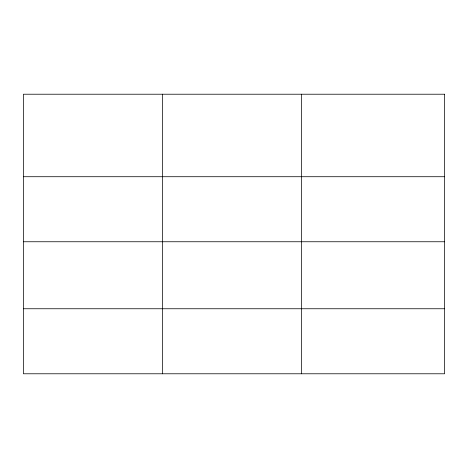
<?xml version="1.0" encoding="UTF-8"?>
<svg xmlns="http://www.w3.org/2000/svg" width="468" height="468" viewBox="0 0 468 468"><rect width="100%" height="100%" fill="white"/><g stroke="black" fill="none" stroke-linecap="round" stroke-linejoin="round"><path stroke-width="0.7" d="M23.4 176.717L444.6 176.717M23.4 241.751L444.6 241.751M23.4 308.751L444.6 308.751M301.392 94.22L301.392 373.78M162.396 94.22L162.396 373.78M444.6 94.22L23.4 94.22L23.4 373.78L444.6 373.78L444.6 94.22"/></g></svg>
